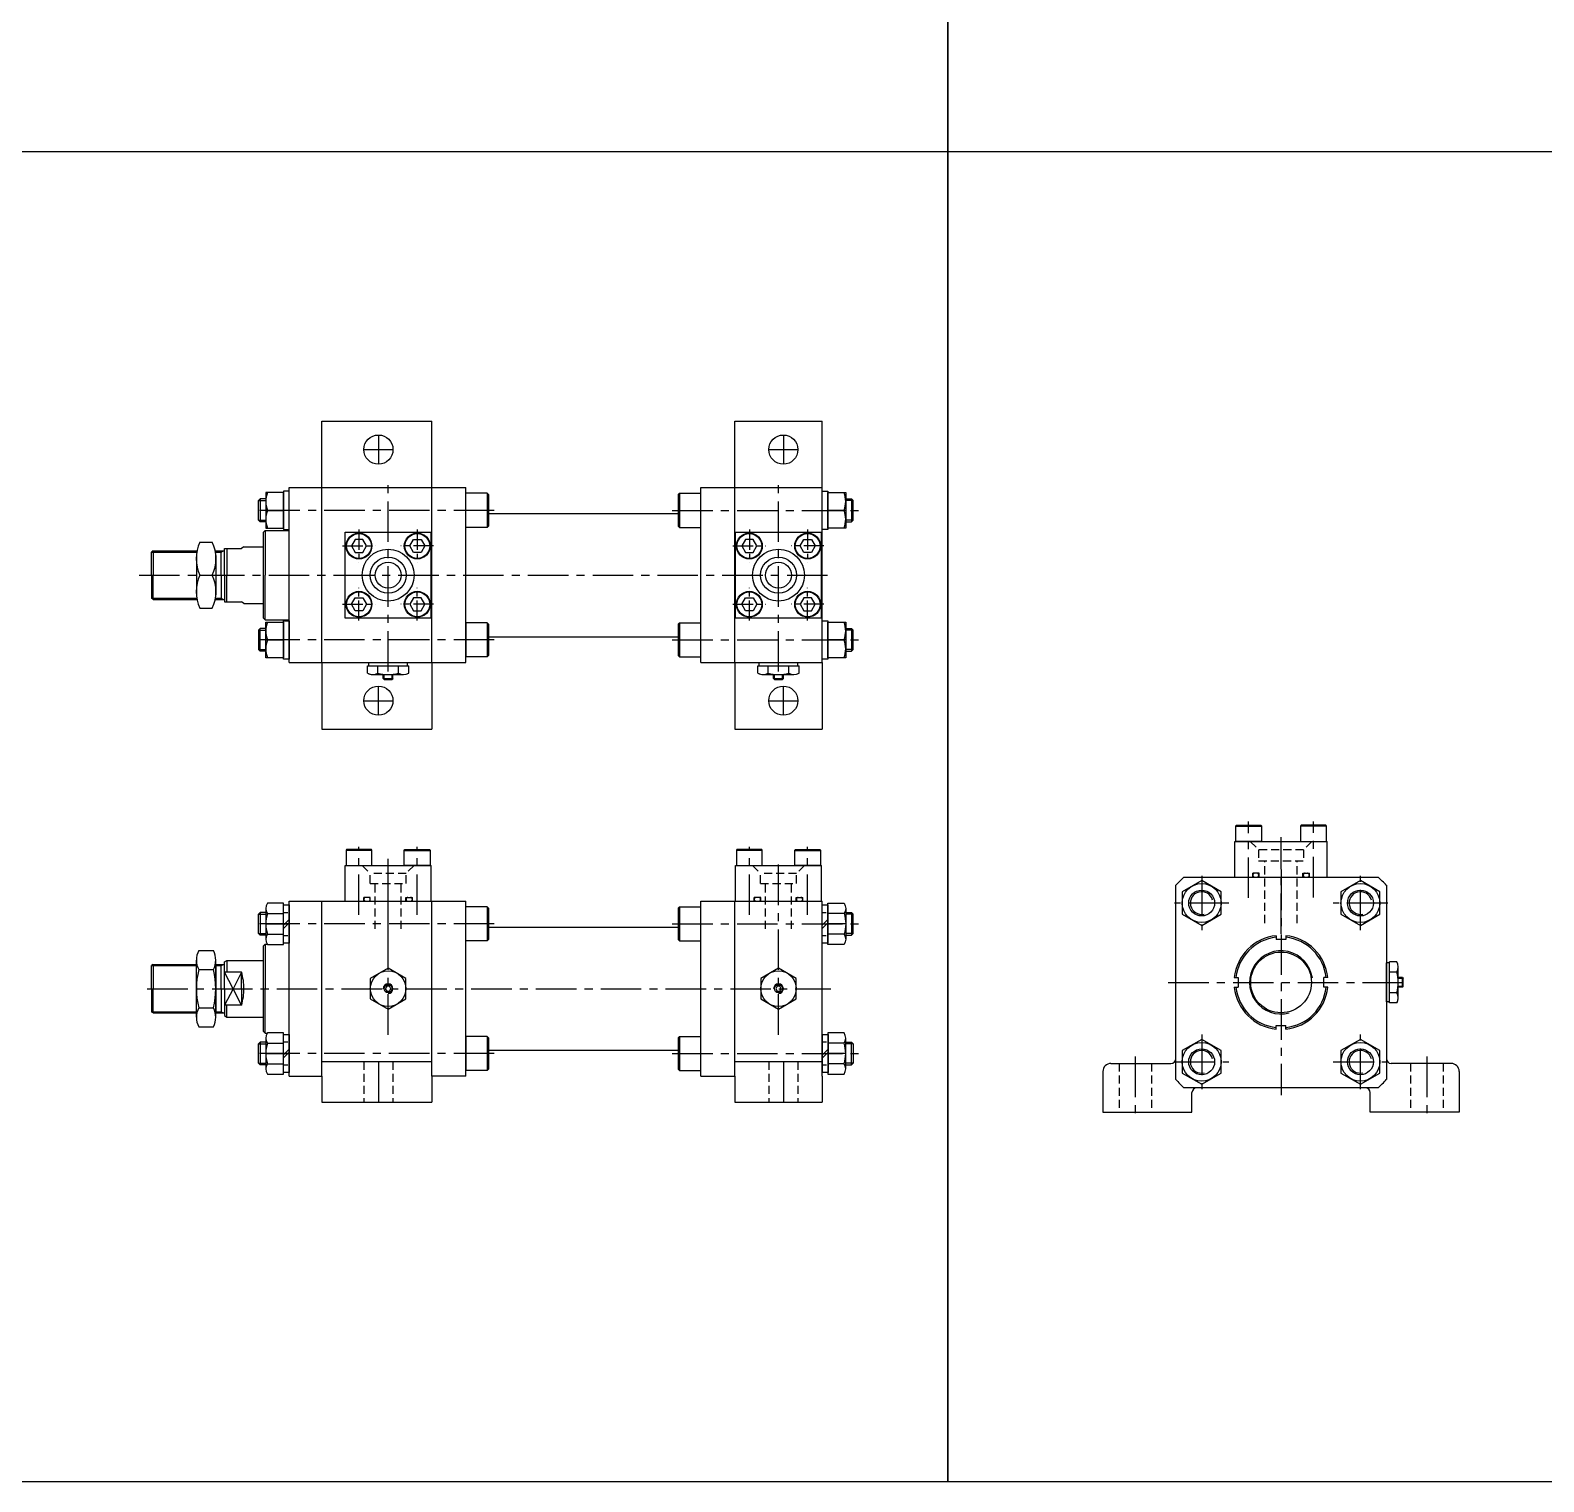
# Model space of a CAD drawing. Extents: x -819 to 10154, y 0 to 4840.
# Drawn here: x 2047 to 2981, y 3048 to 3944 of the extents above; entities that cross this region are included whole.
import ezdxf

# ---------------------------------------------------------------- set-up
doc = ezdxf.new("R2010")
doc.units = 0
doc.header["$LTSCALE"] = 10
doc.header["$MEASUREMENT"] = 0
for name, pattern in [('CENTER', [2, 1.25, -0.25, 0.25, -0.25]), ('CENTERX2', [4, 2.5, -0.5, 0.5, -0.5]), ('HIDDEN', [0.375, 0.25, -0.125]), ('HIDDENX2', [0.75, 0.5, -0.25])]:
    doc.linetypes.add(name, pattern=pattern)
doc.layers.get('0').update_dxf_attribs({"linetype": 'CONTINUOUS'})
doc.layers.get('DEFPOINTS').update_dxf_attribs({"linetype": 'CONTINUOUS'})
for name, color, linetype in [('BOM-UDEF', 3, 'CONTINUOUS'), ('CEN', 1, 'CENTERX2'), ('CENTER', 1, 'CENTER'), ('DIM', 2, 'CONTINUOUS'), ('HID', 2, 'HIDDENX2'), ('HIDDEN', 2, 'HIDDEN'), ('ML', 7, 'CONTINUOUS')]:
    doc.layers.add(name, color=color, linetype=linetype)

msp = doc.modelspace()

# ---------------------------------------------------------------- linework, layer by layer
for p, q in [((2613, 3047.75), (2613, 4839.75)), ((2613, 3047.75), (2613, 4689.75)), ((2613, 4689.75), (2613, 3047.75)), ((6210.31, 3868.75), (0, 3868.75)), ((2264.46, 3543.5), (2264.46, 3546)), ((2264.46, 3543.5), (2264.96, 3543)), ((2264.46, 3543.5), (2270.46, 3543.5)), ((2264.96, 3543), (2269.96, 3543)), ((2270.46, 3543.5), (2269.96, 3543)), ((2270.46, 3543.5), (2270.46, 3546)), ((2505.46, 3543.5), (2505.46, 3546)), ((2505.46, 3543.5), (2505.96, 3543)), ((2505.46, 3543.5), (2511.46, 3543.5)), ((2505.96, 3543), (2510.96, 3543)), ((2511.46, 3543.5), (2510.96, 3543)), ((2511.46, 3543.5), (2511.46, 3546)), ((2893.62, 3358.98), (2891.12, 3358.98)), ((2893.62, 3352.98), (2893.62, 3358.98)), ((2893.62, 3358.98), (2894.12, 3358.48)), ((2894.12, 3353.48), (2894.12, 3358.48)), ((2893.62, 3352.98), (2891.12, 3352.98)), ((2893.62, 3352.98), (2894.12, 3353.48)), ((6210.31, 3047.75), (0, 3047.75))]:
    msp.add_line(p, q)
at = {"color": 7, "linetype": 'Continuous'}
for p, q in [((2254.76, 3546.98), (2254.76, 3551.4)), ((2254.76, 3551.4), (2267.46, 3551.4)), ((2255.46, 3553.4), (2279.46, 3553.4)), ((2255.46, 3551.4), (2255.46, 3553.4)), ((2261.11, 3546.98), (2261.11, 3551.4)), ((2267.46, 3553.4), (2274.96, 3553.4)), ((2267.46, 3551.4), (2280.16, 3551.4)), ((2273.81, 3546.98), (2273.81, 3551.4)), ((2279.46, 3551.4), (2279.46, 3553.4)), ((2280.16, 3546.98), (2280.16, 3551.4)), ((2495.76, 3546.98), (2495.76, 3551.4)), ((2495.76, 3551.4), (2508.46, 3551.4)), ((2496.46, 3553.4), (2520.46, 3553.4)), ((2496.46, 3551.4), (2496.46, 3553.4)), ((2502.11, 3546.98), (2502.11, 3551.4)), ((2508.46, 3553.4), (2515.96, 3553.4)), ((2508.46, 3551.4), (2521.16, 3551.4)), ((2514.81, 3546.98), (2514.81, 3551.4)), ((2520.46, 3551.4), (2520.46, 3553.4)), ((2521.16, 3546.98), (2521.16, 3551.4)), ((2257.93, 3546), (2276.99, 3546)), ((2498.93, 3546), (2517.99, 3546)), ((2883.72, 3343.98), (2883.72, 3367.98)), ((2885.72, 3367.98), (2883.72, 3367.98)), ((2890.13, 3368.68), (2885.72, 3368.68)), ((2885.72, 3355.98), (2885.72, 3368.68)), ((2891.12, 3346.45), (2891.12, 3365.51)), ((2890.13, 3362.33), (2885.72, 3362.33)), ((2885.72, 3343.28), (2885.72, 3355.98)), ((2890.13, 3349.63), (2885.72, 3349.63)), ((2885.72, 3343.98), (2883.72, 3343.98)), ((2890.13, 3343.28), (2885.72, 3343.28))]:
    msp.add_line(p, q, dxfattribs=at)
for points in [[(2256.46, 3345.75), (2267.46, 3339.4), (2278.46, 3345.75), (2278.46, 3358.45), (2267.46, 3364.8), (2256.46, 3358.45)], [(2497.46, 3345.75), (2508.46, 3339.4), (2519.46, 3345.75), (2519.46, 3358.45), (2508.46, 3364.8), (2497.46, 3358.45)], [(2266.59, 3353.6), (2265.73, 3352.1), (2266.59, 3350.6), (2268.33, 3350.6), (2269.19, 3352.1), (2268.33, 3353.6)], [(2507.59, 3353.6), (2506.73, 3352.1), (2507.59, 3350.6), (2509.33, 3350.6), (2510.19, 3352.1), (2509.33, 3353.6)]]:
    msp.add_lwpolyline(points, close=True, dxfattribs=at)
for centre, radius in [((2267.46, 3352.1), 11), ((2267.46, 3352.1), 2.5), ((2508.46, 3352.1), 11), ((2508.46, 3352.1), 2.5)]:
    msp.add_circle(centre, radius, dxfattribs=at)
for centre, radius, start, end in [((2257.93, 3551.62), 5.62, 235.61575, 270), ((2257.93, 3551.62), 5.62, 235.61575, 304.38425), ((2267.46, 3567.02), 21.02, 252.41205, 270), ((2267.46, 3567.02), 21.02, 270, 287.58795), ((2276.99, 3551.62), 5.62, 235.61575, 304.38425), ((2498.93, 3551.62), 5.62, 235.61575, 270), ((2498.93, 3551.62), 5.62, 235.61575, 304.38425), ((2508.46, 3567.02), 21.02, 252.41205, 270), ((2508.46, 3567.02), 21.02, 270, 287.58795), ((2517.99, 3551.62), 5.62, 235.61575, 304.38425), ((2885.49, 3365.51), 5.62, 325.61575, 34.38425), ((2870.1, 3355.98), 21.02, 0, 17.58795), ((2870.1, 3355.98), 21.02, 342.41205, 0), ((2885.49, 3346.45), 5.62, 325.61575, 34.38425), ((2885.49, 3346.45), 5.62, 325.61575, 0)]:
    msp.add_arc(centre, radius, start, end, dxfattribs=at)
at = {"layer": 'BOM-UDEF', "color": 0}
for p, q in [((2226.46, 3661.4), (2226.46, 3702.4)), ((2226.46, 3702.4), (2294.46, 3702.4)), ((2294.46, 3661.4), (2294.46, 3702.4)), ((2481.46, 3661.4), (2481.46, 3702.4)), ((2481.46, 3702.4), (2535.46, 3702.4)), ((2535.46, 3661.4), (2535.46, 3702.4)), ((2226.46, 3553.4), (2226.46, 3512.4)), ((2294.46, 3553.4), (2294.46, 3512.4)), ((2481.46, 3553.4), (2481.46, 3512.4)), ((2535.46, 3553.4), (2535.46, 3512.4)), ((2226.46, 3512.4), (2294.46, 3512.4)), ((2481.46, 3512.4), (2535.46, 3512.4)), ((2226.46, 3307.1), (2294.46, 3307.1)), ((2481.46, 3307.1), (2535.46, 3307.1)), ((2226.46, 3298.1), (2226.46, 3282.1)), ((2294.46, 3298.1), (2294.46, 3282.1)), ((2315.46, 3298.1), (2294.46, 3298.1)), ((2481.46, 3298.1), (2481.46, 3282.1)), ((2535.46, 3298.1), (2535.46, 3282.1)), ((2226.46, 3282.1), (2294.46, 3282.1)), ((2481.46, 3282.1), (2535.46, 3282.1))]:
    msp.add_line(p, q, dxfattribs=at)
for centre in [(2261.46, 3684.9), (2511.46, 3684.9), (2261.46, 3529.9), (2511.46, 3529.9)]:
    msp.add_circle(centre, 9, dxfattribs=at)
at = {"layer": 'CEN'}
for p, q in [((2261.46, 3693.9), (2261.46, 3675.9)), ((2511.46, 3693.9), (2511.46, 3675.9)), ((2252.46, 3684.9), (2270.46, 3684.9)), ((2502.46, 3684.9), (2520.46, 3684.9)), ((2267.46, 3547.9), (2267.46, 3666.9)), ((2508.46, 3547.9), (2508.46, 3666.9)), ((2333.02, 3647.4), (2185.47, 3647.4)), ((2442.9, 3647.4), (2558.31, 3647.4)), ((2113.75, 3607.4), (2541, 3607.4)), ((2332.97, 3567.4), (2185.32, 3567.4)), ((2442.9, 3567.4), (2560.28, 3567.4)), ((2261.46, 3520.9), (2261.46, 3538.9)), ((2511.46, 3520.9), (2511.46, 3538.9)), ((2252.46, 3529.9), (2270.46, 3529.9)), ((2502.46, 3529.9), (2520.46, 3529.9)), ((2798.72, 3408.16), (2798.72, 3455.25)), ((2838.72, 3408.42), (2838.72, 3455.25)), ((2249.46, 3397.66), (2249.46, 3439.66)), ((2285.46, 3397.66), (2285.46, 3439.66)), ((2490.46, 3397.66), (2490.46, 3439.66)), ((2526.46, 3397.66), (2526.46, 3439.66)), ((2818.72, 3385.96), (2818.72, 3445.73)), ((2267.46, 3323.72), (2267.46, 3432.21)), ((2267.46, 3383.47), (2267.46, 3432.2)), ((2508.46, 3323.72), (2508.46, 3430.92)), ((2769.72, 3421.82), (2769.72, 3388.14)), ((2818.72, 3425.62), (2818.72, 3286.34)), ((2867.72, 3388.14), (2867.72, 3421.82)), ((2786.56, 3404.98), (2752.87, 3404.98)), ((2884.56, 3404.98), (2850.87, 3404.98)), ((2333.02, 3392.1), (2184.75, 3392.1)), ((2442.9, 3392.1), (2558.71, 3392.1)), ((2749.08, 3355.98), (2898.01, 3355.98)), ((2118.75, 3352.1), (2540.72, 3352.1)), ((2769.72, 3323.82), (2769.72, 3290.14)), ((2867.72, 3290.14), (2867.72, 3323.82)), ((2332.97, 3312.1), (2184.59, 3312.1)), ((2442.9, 3312.1), (2559.27, 3312.1)), ((2728.72, 3310.17), (2728.72, 3271.75)), ((2908.72, 3310.17), (2908.72, 3271.75)), ((2261.46, 3307.1), (2261.46, 3282.1)), ((2511.46, 3307.1), (2511.46, 3282.1)), ((2752.87, 3306.98), (2786.56, 3306.98)), ((2850.87, 3306.98), (2884.56, 3306.98))]:
    msp.add_line(p, q, dxfattribs=at)
at = {"layer": 'CENTER'}
for p, q in [((2191.87, 3647.4), (2203.05, 3647.4)), ((2550.05, 3647.4), (2538.87, 3647.4)), ((2249.46, 3635.49), (2249.46, 3615.31)), ((2285.46, 3635.49), (2285.46, 3615.31)), ((2490.46, 3635.49), (2490.46, 3615.31)), ((2526.46, 3635.49), (2526.46, 3615.31)), ((2239.37, 3625.4), (2259.55, 3625.4)), ((2295.55, 3625.4), (2275.37, 3625.4)), ((2480.37, 3625.4), (2500.55, 3625.4)), ((2536.55, 3625.4), (2516.37, 3625.4)), ((2249.46, 3579.31), (2249.46, 3599.49)), ((2285.46, 3579.31), (2285.46, 3599.49)), ((2490.46, 3579.31), (2490.46, 3599.49)), ((2526.46, 3579.31), (2526.46, 3599.49)), ((2239.37, 3589.4), (2259.55, 3589.4)), ((2295.55, 3589.4), (2275.37, 3589.4)), ((2480.37, 3589.4), (2500.55, 3589.4)), ((2536.55, 3589.4), (2516.37, 3589.4)), ((2191.87, 3567.4), (2203.05, 3567.4)), ((2550.05, 3567.4), (2538.87, 3567.4)), ((2191.87, 3392.1), (2203.05, 3392.1)), ((2202.87, 3392.1), (2206.55, 3392.1)), ((2535.37, 3392.1), (2539.05, 3392.1)), ((2550.05, 3392.1), (2538.87, 3392.1)), ((2191.87, 3312.1), (2203.05, 3312.1)), ((2202.87, 3312.1), (2206.55, 3312.1)), ((2535.46, 3312.1), (2539.14, 3312.1)), ((2550.05, 3312.1), (2538.87, 3312.1))]:
    msp.add_line(p, q, dxfattribs=at)
at = {"layer": 'DEFPOINTS', "color": 0, "linetype": 'ByBlock'}
for p in [(2196.84, 3379.6), (2166.46, 3335.6), (2191.46, 3324.6)]:
    msp.add_point(p, dxfattribs=at)
at = {"layer": 'DIM'}
for p, q in [((2264.96, 3543), (2264.96, 3546)), ((2269.96, 3543), (2269.96, 3546)), ((2505.96, 3543), (2505.96, 3546)), ((2510.96, 3543), (2510.96, 3546)), ((2894.12, 3358.48), (2891.12, 3358.48)), ((2894.12, 3353.48), (2891.12, 3353.48))]:
    msp.add_line(p, q, dxfattribs=at)
at = {"layer": 'HID'}
for p, q in [((2799.72, 3442.98), (2804.87, 3437.83)), ((2837.72, 3442.98), (2832.57, 3437.83)), ((2832.57, 3437.83), (2804.87, 3437.83)), ((2804.87, 3437.83), (2804.87, 3430.98)), ((2804.87, 3430.98), (2832.57, 3430.98)), ((2808.72, 3392.65), (2808.72, 3430.98)), ((2828.72, 3392.65), (2828.72, 3430.98)), ((2832.57, 3437.83), (2832.57, 3430.98)), ((2251.46, 3428.1), (2256.36, 3423.2)), ((2278.56, 3423.2), (2256.36, 3423.2)), ((2256.36, 3417.1), (2256.36, 3423.2)), ((2256.36, 3417.1), (2256.36, 3423.2)), ((2283.46, 3428.1), (2278.56, 3423.2)), ((2278.56, 3417.1), (2278.56, 3423.2)), ((2492.46, 3428.1), (2497.36, 3423.2)), ((2519.56, 3423.2), (2497.36, 3423.2)), ((2497.36, 3417.1), (2497.36, 3423.2)), ((2497.36, 3417.1), (2497.36, 3423.2)), ((2524.46, 3428.1), (2519.56, 3423.2)), ((2519.56, 3417.1), (2519.56, 3423.2)), ((2805.22, 3423.38), (2801.22, 3423.38)), ((2801.22, 3420.98), (2801.22, 3423.38)), ((2805.22, 3420.98), (2805.22, 3423.38)), ((2832.22, 3423.38), (2836.22, 3423.38)), ((2832.22, 3420.98), (2832.22, 3423.38)), ((2836.22, 3420.98), (2836.22, 3423.38)), ((2256.36, 3417.1), (2278.56, 3417.1)), ((2259.46, 3389.08), (2259.46, 3417.1)), ((2275.46, 3389.08), (2275.46, 3417.1)), ((2497.36, 3417.1), (2519.56, 3417.1)), ((2500.46, 3389.08), (2500.46, 3417.1)), ((2516.46, 3389.08), (2516.46, 3417.1)), ((2256.46, 3408.5), (2252.46, 3408.5)), ((2252.46, 3406.1), (2252.46, 3408.5)), ((2256.46, 3406.1), (2256.46, 3408.5)), ((2278.46, 3406.1), (2278.46, 3408.5)), ((2278.46, 3408.5), (2282.46, 3408.5)), ((2282.46, 3406.1), (2282.46, 3408.5)), ((2497.46, 3408.5), (2493.46, 3408.5)), ((2493.46, 3406.1), (2493.46, 3408.5)), ((2497.46, 3406.1), (2497.46, 3408.5)), ((2519.46, 3406.1), (2519.46, 3408.5)), ((2519.46, 3408.5), (2523.46, 3408.5)), ((2523.46, 3406.1), (2523.46, 3408.5)), ((2252.46, 3307.1), (2252.46, 3282.1)), ((2270.46, 3307.1), (2270.46, 3282.1)), ((2502.46, 3307.1), (2502.46, 3282.1)), ((2520.46, 3307.1), (2520.46, 3282.1)), ((2718.72, 3305.98), (2718.72, 3275.98)), ((2738.72, 3305.98), (2738.72, 3275.98)), ((2898.72, 3305.98), (2898.72, 3275.98)), ((2918.72, 3305.98), (2918.72, 3275.98))]:
    msp.add_line(p, q, dxfattribs=at)
for centre, start, end in [((2802.45, 3422.18), 90, 270), ((2803.79, 3422.18), 270, 90), ((2833.65, 3422.18), 90, 270), ((2834.99, 3422.18), 270, 90), ((2253.69, 3407.3), 90, 270), ((2255.22, 3407.3), 270, 90), ((2279.7, 3407.3), 90, 270), ((2281.23, 3407.3), 270, 90), ((2494.69, 3407.3), 90, 270), ((2496.22, 3407.3), 270, 90), ((2520.7, 3407.3), 90, 270), ((2522.23, 3407.3), 270, 90)]:
    msp.add_arc(centre, 1.2, start, end, dxfattribs=at)
at = {"layer": 'HIDDEN'}
for p, q in [((2202.96, 3399.2), (2206.46, 3399.2)), ((2535.46, 3399.2), (2538.96, 3399.2)), ((2202.96, 3385), (2206.46, 3385)), ((2535.46, 3385), (2538.96, 3385)), ((2202.96, 3319.2), (2206.46, 3319.2)), ((2535.55, 3319.2), (2539.05, 3319.2)), ((2202.96, 3305), (2206.46, 3305)), ((2535.55, 3305), (2539.05, 3305))]:
    msp.add_line(p, q, dxfattribs=at)
at = {"layer": 'ML'}
for p, q in [((2188.46, 3654.4), (2187.46, 3653.4)), ((2187.46, 3641.4), (2187.46, 3653.4)), ((2188.46, 3654.4), (2188.46, 3640.4)), ((2191.96, 3654.4), (2188.46, 3654.4)), ((2191.96, 3658.4), (2191.96, 3636.4)), ((2202.96, 3658.4), (2191.96, 3658.4)), ((2202.96, 3659.2), (2202.96, 3635.6)), ((2206.46, 3659.2), (2202.96, 3659.2)), ((2202.96, 3636.4), (2202.96, 3658.4)), ((2206.46, 3661.4), (2315.46, 3661.4)), ((2206.46, 3553.4), (2206.46, 3661.4)), ((2206.46, 3553.4), (2206.46, 3661.4)), ((2206.46, 3635.6), (2206.46, 3659.2)), ((2226.46, 3553.4), (2226.46, 3661.4)), ((2294.46, 3553.4), (2294.46, 3661.4)), ((2315.46, 3553.4), (2315.46, 3661.4)), ((2328.66, 3657.9), (2315.46, 3657.9)), ((2328.66, 3657.9), (2328.66, 3636.9)), ((2329.46, 3657.1), (2328.66, 3657.9)), ((2329.46, 3657.1), (2329.46, 3637.7)), ((2446.46, 3657.1), (2447.26, 3657.9)), ((2446.46, 3657.1), (2446.46, 3637.7)), ((2447.26, 3657.9), (2460.46, 3657.9)), ((2447.26, 3657.9), (2447.26, 3636.9)), ((2460.46, 3661.4), (2535.46, 3661.4)), ((2460.46, 3553.4), (2460.46, 3661.4)), ((2481.46, 3553.4), (2481.46, 3661.4)), ((2535.46, 3553.4), (2535.46, 3661.4)), ((2535.46, 3659.2), (2538.96, 3659.2)), ((2535.46, 3635.6), (2535.46, 3659.2)), ((2538.96, 3659.2), (2538.96, 3635.6)), ((2538.96, 3658.4), (2549.96, 3658.4)), ((2538.96, 3636.4), (2538.96, 3658.4)), ((2549.96, 3658.4), (2549.96, 3636.4)), ((2549.96, 3654.4), (2553.46, 3654.4)), ((2553.46, 3654.4), (2553.46, 3640.4)), ((2553.46, 3654.4), (2554.46, 3653.4)), ((2554.46, 3641.4), (2554.46, 3653.4)), ((2202.96, 3647.4), (2192.94, 3647.4)), ((2329.46, 3645.4), (2446.46, 3645.4)), ((2538.96, 3647.4), (2548.98, 3647.4)), ((2188.46, 3640.4), (2187.46, 3641.4)), ((2191.96, 3640.4), (2188.46, 3640.4)), ((2191.46, 3634.9), (2190.46, 3633.9)), ((2191.46, 3634.9), (2191.46, 3607.4)), ((2191.46, 3634.9), (2206.46, 3634.9)), ((2191.96, 3636.4), (2202.96, 3636.4)), ((2202.96, 3635.6), (2206.46, 3635.6)), ((2328.66, 3636.9), (2315.46, 3636.9)), ((2328.66, 3636.9), (2329.46, 3637.7)), ((2447.26, 3636.9), (2446.46, 3637.7)), ((2447.26, 3636.9), (2460.46, 3636.9)), ((2538.96, 3635.6), (2535.46, 3635.6)), ((2549.96, 3636.4), (2538.96, 3636.4)), ((2549.96, 3640.4), (2553.46, 3640.4)), ((2553.46, 3640.4), (2554.46, 3641.4)), ((2151.21, 3627.75), (2158.91, 3627.75)), ((2190.46, 3580.9), (2190.46, 3633.9)), ((2240.96, 3580.9), (2240.96, 3633.9)), ((2240.96, 3633.9), (2293.96, 3633.9)), ((2293.96, 3633.9), (2293.96, 3580.9)), ((2293.96, 3580.9), (2293.96, 3633.9)), ((2481.96, 3580.9), (2481.96, 3633.9)), ((2481.96, 3633.9), (2534.96, 3633.9)), ((2534.96, 3633.9), (2534.96, 3580.9)), ((2534.96, 3580.9), (2534.96, 3633.9)), ((2122.44, 3622.4), (2121.46, 3621.65)), ((2121.46, 3607.4), (2121.46, 3621.65)), ((2122.44, 3622.4), (2149.06, 3622.4)), ((2122.44, 3622.4), (2122.44, 3607.4)), ((2149.06, 3619.52), (2149.06, 3595.28)), ((2149.06, 3619.52), (2149.06, 3595.28)), ((2161.06, 3622.4), (2166.46, 3622.4)), ((2161.06, 3619.52), (2161.06, 3595.28)), ((2161.06, 3619.52), (2161.06, 3595.28)), ((2164.46, 3607.4), (2164.46, 3622.4)), ((2166.46, 3607.4), (2166.46, 3623.9)), ((2166.46, 3623.9), (2176.93, 3623.9)), ((2167.96, 3623.9), (2167.96, 3607.4)), ((2178.46, 3624.9), (2176.93, 3623.9)), ((2178.46, 3624.9), (2190.46, 3624.9)), ((2121.46, 3607.4), (2121.46, 3593.15)), ((2122.44, 3592.4), (2122.44, 3607.4)), ((2151.21, 3607.4), (2158.91, 3607.4)), ((2164.46, 3607.4), (2164.46, 3592.4)), ((2166.46, 3607.4), (2166.46, 3590.9)), ((2167.96, 3590.9), (2167.96, 3607.4)), ((2191.46, 3579.9), (2191.46, 3607.4)), ((2122.44, 3592.4), (2121.46, 3593.15)), ((2122.44, 3592.4), (2149.06, 3592.4)), ((2161.06, 3592.4), (2166.46, 3592.4)), ((2166.46, 3590.9), (2176.93, 3590.9)), ((2178.46, 3589.9), (2176.93, 3590.9)), ((2178.46, 3589.9), (2190.46, 3589.9)), ((2151.21, 3587.05), (2158.91, 3587.05)), ((2191.46, 3579.9), (2190.46, 3580.9)), ((2191.46, 3579.9), (2206.46, 3579.9)), ((2202.96, 3555.6), (2202.96, 3579.2)), ((2202.96, 3579.2), (2206.46, 3579.2)), ((2206.46, 3579.2), (2206.46, 3555.6)), ((2293.96, 3580.9), (2240.96, 3580.9)), ((2534.96, 3580.9), (2481.96, 3580.9)), ((2535.46, 3555.6), (2535.46, 3579.2)), ((2535.46, 3579.2), (2538.96, 3579.2)), ((2538.96, 3579.2), (2538.96, 3555.6)), ((2188.46, 3574.4), (2187.46, 3573.4)), ((2187.46, 3573.4), (2187.46, 3561.4)), ((2188.46, 3560.4), (2188.46, 3574.4)), ((2191.96, 3574.4), (2188.46, 3574.4)), ((2191.96, 3578.4), (2202.96, 3578.4)), ((2191.96, 3556.4), (2191.96, 3578.4)), ((2202.96, 3578.4), (2202.96, 3556.4)), ((2315.46, 3577.9), (2315.46, 3556.9)), ((2328.66, 3577.9), (2315.46, 3577.9)), ((2328.66, 3577.9), (2328.66, 3556.9)), ((2329.46, 3577.1), (2328.66, 3577.9)), ((2329.46, 3577.1), (2329.46, 3557.7)), ((2329.46, 3569.4), (2446.46, 3569.4)), ((2446.46, 3577.1), (2447.26, 3577.9)), ((2446.46, 3577.1), (2446.46, 3557.7)), ((2447.26, 3577.9), (2460.46, 3577.9)), ((2447.26, 3577.9), (2447.26, 3556.9)), ((2538.96, 3556.4), (2538.96, 3578.4)), ((2538.96, 3578.4), (2549.96, 3578.4)), ((2549.96, 3578.4), (2549.96, 3556.4)), ((2549.96, 3574.4), (2553.46, 3574.4)), ((2553.46, 3574.4), (2553.46, 3560.4)), ((2553.46, 3574.4), (2554.46, 3573.4)), ((2554.46, 3561.4), (2554.46, 3573.4)), ((2188.46, 3560.4), (2187.46, 3561.4)), ((2191.96, 3560.4), (2188.46, 3560.4)), ((2202.96, 3567.4), (2192.94, 3567.4)), ((2538.96, 3567.4), (2548.98, 3567.4)), ((2549.96, 3560.4), (2553.46, 3560.4)), ((2553.46, 3560.4), (2554.46, 3561.4)), ((2202.96, 3556.4), (2191.96, 3556.4)), ((2206.46, 3555.6), (2202.96, 3555.6)), ((2206.46, 3553.4), (2315.46, 3553.4)), ((2328.66, 3556.9), (2315.46, 3556.9)), ((2328.66, 3556.9), (2329.46, 3557.7)), ((2447.26, 3556.9), (2446.46, 3557.7)), ((2447.26, 3556.9), (2460.46, 3556.9)), ((2460.46, 3553.4), (2535.46, 3553.4)), ((2538.96, 3555.6), (2535.46, 3555.6)), ((2549.96, 3556.4), (2538.96, 3556.4)), ((2790.72, 3452.38), (2791.06, 3452.98)), ((2790.72, 3452.38), (2806.72, 3452.38)), ((2790.72, 3442.98), (2790.72, 3452.38)), ((2791.06, 3452.98), (2806.37, 3452.98)), ((2806.37, 3452.98), (2806.72, 3452.38)), ((2806.72, 3452.38), (2806.72, 3442.98)), ((2831.06, 3452.98), (2830.72, 3452.38)), ((2846.72, 3452.38), (2830.72, 3452.38)), ((2830.72, 3452.38), (2830.72, 3442.98)), ((2846.37, 3452.98), (2831.06, 3452.98)), ((2846.72, 3452.38), (2846.37, 3452.98)), ((2846.72, 3442.98), (2846.72, 3452.38)), ((2790.22, 3442.98), (2847.22, 3442.98)), ((2790.22, 3420.98), (2790.22, 3442.98)), ((2806.72, 3442.98), (2790.72, 3442.98)), ((2847.22, 3420.98), (2847.22, 3442.98)), ((2241.81, 3438.1), (2241.46, 3437.5)), ((2257.46, 3437.5), (2241.46, 3437.5)), ((2241.46, 3437.5), (2241.46, 3428.1)), ((2257.11, 3438.1), (2241.81, 3438.1)), ((2257.46, 3437.5), (2257.11, 3438.1)), ((2257.46, 3428.1), (2257.46, 3437.5)), ((2277.46, 3437.5), (2277.81, 3438.1)), ((2277.46, 3437.5), (2293.46, 3437.5)), ((2277.46, 3428.1), (2277.46, 3437.5)), ((2277.81, 3438.1), (2293.11, 3438.1)), ((2293.11, 3438.1), (2293.46, 3437.5)), ((2293.46, 3437.5), (2293.46, 3428.1)), ((2482.81, 3438.1), (2482.46, 3437.5)), ((2498.46, 3437.5), (2482.46, 3437.5)), ((2482.46, 3437.5), (2482.46, 3428.1)), ((2498.11, 3438.1), (2482.81, 3438.1)), ((2498.46, 3437.5), (2498.11, 3438.1)), ((2498.46, 3428.1), (2498.46, 3437.5)), ((2518.46, 3437.5), (2518.81, 3438.1)), ((2518.46, 3437.5), (2534.46, 3437.5)), ((2518.46, 3428.1), (2518.46, 3437.5)), ((2518.81, 3438.1), (2534.11, 3438.1)), ((2534.11, 3438.1), (2534.46, 3437.5)), ((2534.46, 3437.5), (2534.46, 3428.1)), ((2240.96, 3428.1), (2293.96, 3428.1)), ((2240.96, 3406.1), (2240.96, 3428.1)), ((2293.46, 3428.1), (2277.46, 3428.1)), ((2293.96, 3406.1), (2293.96, 3428.1)), ((2481.96, 3428.1), (2534.96, 3428.1)), ((2481.96, 3406.1), (2481.96, 3428.1)), ((2534.46, 3428.1), (2518.46, 3428.1)), ((2534.96, 3406.1), (2534.96, 3428.1)), ((2758.77, 3420.98), (2878.66, 3420.98)), ((2753.72, 3296.03), (2753.72, 3415.93)), ((2883.72, 3415.93), (2883.72, 3296.03)), ((2191.96, 3401.63), (2191.96, 3382.58)), ((2206.46, 3298.1), (2206.46, 3406.1)), ((2206.46, 3406.1), (2315.46, 3406.1)), ((2206.46, 3298.1), (2206.46, 3406.1)), ((2226.46, 3298.1), (2226.46, 3406.1)), ((2294.46, 3298.1), (2294.46, 3406.1)), ((2315.46, 3298.1), (2315.46, 3406.1)), ((2328.66, 3402.6), (2315.46, 3402.6)), ((2328.66, 3402.6), (2328.66, 3381.6)), ((2329.46, 3401.8), (2328.66, 3402.6)), ((2329.46, 3401.8), (2329.46, 3382.4)), ((2446.46, 3401.8), (2447.26, 3402.6)), ((2446.46, 3401.8), (2446.46, 3382.4)), ((2447.26, 3402.6), (2460.46, 3402.6)), ((2447.26, 3402.6), (2447.26, 3381.6)), ((2460.46, 3406.1), (2535.46, 3406.1)), ((2460.46, 3298.1), (2460.46, 3406.1)), ((2481.46, 3298.1), (2481.46, 3406.1)), ((2535.46, 3298.1), (2535.46, 3406.1)), ((2549.96, 3401.63), (2549.96, 3382.58)), ((2188.46, 3399.1), (2187.46, 3398.1)), ((2187.46, 3386.1), (2187.46, 3398.1)), ((2188.46, 3399.1), (2188.46, 3385.1)), ((2191.96, 3399.1), (2188.46, 3399.1)), ((2192.94, 3398.45), (2202.96, 3398.45)), ((2202.96, 3391.34), (2206.46, 3394.84)), ((2202.96, 3389.36), (2206.46, 3392.86)), ((2535.46, 3391.34), (2538.96, 3394.84)), ((2535.46, 3389.36), (2538.96, 3392.86)), ((2548.98, 3398.45), (2538.96, 3398.45)), ((2549.96, 3399.1), (2553.46, 3399.1)), ((2553.46, 3399.1), (2554.46, 3398.1)), ((2553.46, 3399.1), (2553.46, 3385.1)), ((2554.46, 3386.1), (2554.46, 3398.1)), ((2188.46, 3385.1), (2187.46, 3386.1)), ((2191.96, 3385.1), (2188.46, 3385.1)), ((2192.94, 3385.75), (2202.96, 3385.75)), ((2328.66, 3381.6), (2329.46, 3382.4)), ((2329.46, 3390.1), (2446.46, 3390.1)), ((2447.26, 3381.6), (2446.46, 3382.4)), ((2548.98, 3385.75), (2538.96, 3385.75)), ((2549.96, 3385.1), (2553.46, 3385.1)), ((2553.46, 3385.1), (2554.46, 3386.1)), ((2815.72, 3384.82), (2815.72, 3382.48)), ((2821.72, 3382.48), (2815.72, 3382.48)), ((2821.72, 3384.82), (2821.72, 3382.48)), ((2150.56, 3375.6), (2159.56, 3375.6)), ((2191.46, 3379.6), (2190.46, 3378.6)), ((2190.46, 3325.6), (2190.46, 3378.6)), ((2191.46, 3379.6), (2192.81, 3379.6)), ((2191.46, 3379.6), (2191.46, 3352.1)), ((2328.66, 3381.6), (2315.46, 3381.6)), ((2447.26, 3381.6), (2460.46, 3381.6)), ((2122.44, 3367.1), (2121.46, 3366.35)), ((2121.46, 3352.1), (2121.46, 3366.35)), ((2122.44, 3367.1), (2149.06, 3367.1)), ((2122.44, 3367.1), (2122.44, 3352.1)), ((2149.06, 3334.48), (2149.06, 3369.73)), ((2150.56, 3363.85), (2159.56, 3363.85)), ((2161.06, 3334.48), (2161.06, 3369.73)), ((2161.06, 3334.48), (2161.06, 3369.73)), ((2161.06, 3367.1), (2166.46, 3367.1)), ((2161.06, 3367.1), (2161.06, 3337.1)), ((2164.46, 3352.1), (2164.46, 3367.1)), ((2166.46, 3368.6), (2167.96, 3369.6)), ((2166.46, 3352.1), (2166.46, 3368.6)), ((2167.96, 3369.6), (2190.46, 3369.6)), ((2167.96, 3369.6), (2167.96, 3362.22)), ((2176.93, 3362.22), (2166.46, 3362.22)), ((2176.93, 3352.1), (2176.93, 3362.22)), ((2789.87, 3358.98), (2792.22, 3358.98)), ((2792.22, 3358.98), (2792.22, 3352.98)), ((2847.56, 3358.98), (2845.22, 3358.98)), ((2845.22, 3352.98), (2845.22, 3358.98)), ((2121.46, 3352.1), (2121.46, 3337.85)), ((2122.44, 3337.1), (2122.44, 3352.1)), ((2164.46, 3352.1), (2164.46, 3337.1)), ((2166.46, 3352.1), (2166.46, 3335.6)), ((2176.93, 3352.1), (2176.93, 3341.99)), ((2191.46, 3324.6), (2191.46, 3352.1)), ((2789.87, 3352.98), (2792.22, 3352.98)), ((2847.56, 3352.98), (2845.22, 3352.98)), ((2122.44, 3337.1), (2121.46, 3337.85)), ((2122.44, 3337.1), (2149.06, 3337.1)), ((2150.56, 3340.35), (2159.56, 3340.35)), ((2161.06, 3337.1), (2166.46, 3337.1)), ((2176.93, 3341.99), (2166.46, 3341.99)), ((2167.96, 3334.6), (2167.96, 3341.99)), ((2150.56, 3328.6), (2159.56, 3328.6)), ((2166.46, 3335.6), (2167.96, 3334.6)), ((2167.96, 3334.6), (2190.46, 3334.6)), ((2815.72, 3327.14), (2815.72, 3329.48)), ((2815.72, 3329.48), (2821.72, 3329.48)), ((2821.72, 3327.14), (2821.72, 3329.48)), ((2821.72, 3328.14), (2821.72, 3327.14)), ((2188.46, 3319.1), (2187.46, 3318.1)), ((2187.46, 3306.1), (2187.46, 3318.1)), ((2188.46, 3319.1), (2188.46, 3305.1)), ((2191.96, 3319.1), (2188.46, 3319.1)), ((2191.46, 3324.6), (2190.46, 3325.6)), ((2191.46, 3324.6), (2192.81, 3324.6)), ((2191.96, 3321.63), (2191.96, 3302.58)), ((2192.94, 3318.45), (2202.96, 3318.45)), ((2328.66, 3322.6), (2315.46, 3322.6)), ((2315.46, 3322.6), (2315.46, 3301.6)), ((2328.66, 3322.6), (2328.66, 3301.6)), ((2329.46, 3321.8), (2328.66, 3322.6)), ((2329.46, 3321.8), (2329.46, 3302.4)), ((2446.46, 3321.8), (2447.26, 3322.6)), ((2446.46, 3321.8), (2446.46, 3302.4)), ((2447.26, 3322.6), (2460.46, 3322.6)), ((2447.26, 3322.6), (2447.26, 3301.6)), ((2548.98, 3318.45), (2538.96, 3318.45)), ((2549.96, 3302.58), (2549.96, 3321.63)), ((2549.96, 3319.1), (2553.46, 3319.1)), ((2553.46, 3305.1), (2553.46, 3319.1)), ((2553.46, 3319.1), (2554.46, 3318.1)), ((2554.46, 3318.1), (2554.46, 3306.1)), ((2202.96, 3311.34), (2206.46, 3314.84)), ((2202.96, 3309.36), (2206.46, 3312.86)), ((2329.46, 3314.1), (2446.46, 3314.1)), ((2535.55, 3311.34), (2539.05, 3314.84)), ((2535.55, 3309.36), (2539.05, 3312.86)), ((2188.46, 3305.1), (2187.46, 3306.1)), ((2191.96, 3305.1), (2188.46, 3305.1)), ((2192.94, 3305.75), (2202.96, 3305.75)), ((2328.66, 3301.6), (2315.46, 3301.6)), ((2328.66, 3301.6), (2329.46, 3302.4)), ((2447.26, 3301.6), (2446.46, 3302.4)), ((2447.26, 3301.6), (2460.46, 3301.6)), ((2548.98, 3305.75), (2538.96, 3305.75)), ((2549.96, 3305.1), (2553.46, 3305.1)), ((2553.46, 3305.1), (2554.46, 3306.1)), ((2708.72, 3300.98), (2708.72, 3275.98)), ((2713.72, 3305.98), (2750.72, 3305.98)), ((2923.72, 3305.98), (2886.72, 3305.98)), ((2928.72, 3300.98), (2928.72, 3275.98)), ((2206.46, 3298.1), (2226.46, 3298.1)), ((2460.46, 3298.1), (2481.46, 3298.1)), ((2878.66, 3290.98), (2758.77, 3290.98)), ((2763.72, 3275.98), (2763.72, 3287.98)), ((2873.72, 3275.98), (2873.72, 3287.98)), ((2708.72, 3275.98), (2763.72, 3275.98)), ((2928.72, 3275.98), (2873.72, 3275.98))]:
    msp.add_line(p, q, dxfattribs=at)
at = {"layer": 'ML', "color": 2}
for p, q in [((2187.46, 3653.4), (2191.96, 3653.4)), ((2554.46, 3653.4), (2549.96, 3653.4)), ((2187.46, 3641.4), (2191.96, 3641.4)), ((2554.46, 3641.4), (2549.96, 3641.4)), ((2121.46, 3621.65), (2149.06, 3621.65)), ((2161.06, 3621.65), (2164.46, 3621.65)), ((2164.46, 3621.65), (2165.74, 3622.4)), ((2121.46, 3593.15), (2149.06, 3593.15)), ((2161.06, 3593.15), (2164.46, 3593.15)), ((2164.46, 3593.15), (2165.74, 3592.4)), ((2187.46, 3573.4), (2191.96, 3573.4)), ((2554.46, 3573.4), (2549.96, 3573.4)), ((2187.46, 3561.4), (2191.96, 3561.4)), ((2554.46, 3561.4), (2549.96, 3561.4)), ((2187.46, 3398.1), (2191.96, 3398.1)), ((2554.46, 3398.1), (2549.96, 3398.1)), ((2187.46, 3386.1), (2191.96, 3386.1)), ((2554.46, 3386.1), (2549.96, 3386.1)), ((2121.46, 3366.35), (2149.06, 3366.35)), ((2161.06, 3366.35), (2164.46, 3366.35)), ((2164.46, 3366.35), (2165.74, 3367.1)), ((2171.7, 3352.1), (2166.46, 3362.22)), ((2176.93, 3362.22), (2171.7, 3352.1)), ((2171.7, 3352.1), (2166.46, 3341.99)), ((2176.93, 3341.99), (2171.7, 3352.1)), ((2121.46, 3337.85), (2149.06, 3337.85)), ((2161.06, 3337.85), (2164.46, 3337.85)), ((2164.46, 3337.85), (2165.74, 3337.1)), ((2187.46, 3318.1), (2191.96, 3318.1)), ((2554.46, 3318.1), (2549.96, 3318.1)), ((2187.46, 3306.1), (2191.96, 3306.1)), ((2554.46, 3306.1), (2549.96, 3306.1))]:
    msp.add_line(p, q, dxfattribs=at)
at = {"layer": 'ML'}
for points in [[(2247.15, 3621.4), (2251.77, 3621.4), (2254.08, 3625.4), (2251.77, 3629.4), (2247.15, 3629.4), (2244.84, 3625.4), (2247.15, 3621.4)], [(2287.77, 3621.4), (2283.15, 3621.4), (2280.84, 3625.4), (2283.15, 3629.4), (2287.77, 3629.4), (2290.08, 3625.4), (2287.77, 3621.4)], [(2488.15, 3621.4), (2492.77, 3621.4), (2495.08, 3625.4), (2492.77, 3629.4), (2488.15, 3629.4), (2485.84, 3625.4), (2488.15, 3621.4)], [(2528.77, 3621.4), (2524.15, 3621.4), (2521.84, 3625.4), (2524.15, 3629.4), (2528.77, 3629.4), (2531.08, 3625.4), (2528.77, 3621.4)], [(2247.15, 3593.4), (2251.77, 3593.4), (2254.08, 3589.4), (2251.77, 3585.4), (2247.15, 3585.4), (2244.84, 3589.4), (2247.15, 3593.4)], [(2287.77, 3593.4), (2283.15, 3593.4), (2280.84, 3589.4), (2283.15, 3585.4), (2287.77, 3585.4), (2290.08, 3589.4), (2287.77, 3593.4)], [(2488.15, 3593.4), (2492.77, 3593.4), (2495.08, 3589.4), (2492.77, 3585.4), (2488.15, 3585.4), (2485.84, 3589.4), (2488.15, 3593.4)], [(2528.77, 3593.4), (2524.15, 3593.4), (2521.84, 3589.4), (2524.15, 3585.4), (2528.77, 3585.4), (2531.08, 3589.4), (2528.77, 3593.4)], [(2202.96, 3403.9), (2206.46, 3403.9), (2206.46, 3380.3), (2202.96, 3380.3), (2202.96, 3403.9)], [(2535.46, 3403.9), (2538.96, 3403.9), (2538.96, 3380.3), (2535.46, 3380.3), (2535.46, 3403.9)], [(2202.96, 3323.9), (2206.46, 3323.9), (2206.46, 3300.3), (2202.96, 3300.3), (2202.96, 3323.9)], [(2535.55, 3323.9), (2539.05, 3323.9), (2539.05, 3300.3), (2535.55, 3300.3), (2535.55, 3323.9)]]:
    msp.add_lwpolyline(points, dxfattribs=at)
for points in [[(2769.72, 3418.84), (2757.72, 3411.91), (2757.72, 3398.05), (2769.72, 3391.12), (2781.72, 3398.05), (2781.72, 3411.91)], [(2867.72, 3418.84), (2855.72, 3411.91), (2855.72, 3398.05), (2867.72, 3391.12), (2879.72, 3398.05), (2879.72, 3411.91)], [(2769.72, 3320.84), (2757.72, 3313.91), (2757.72, 3300.05), (2769.72, 3293.12), (2781.72, 3300.05), (2781.72, 3313.91)], [(2867.72, 3320.84), (2855.72, 3313.91), (2855.72, 3300.05), (2867.72, 3293.12), (2879.72, 3300.05), (2879.72, 3313.91)]]:
    msp.add_lwpolyline(points, close=True, dxfattribs=at)
for points in [[(2202.96, 3404.8), (2192.94, 3404.8, 0.309401), (2192.94, 3398.45, 0.154701), (2192.94, 3385.75, 0.309401), (2192.94, 3379.4), (2202.96, 3379.4), (2202.96, 3404.8)], [(2538.96, 3404.8), (2548.98, 3404.8, -0.309401), (2548.98, 3398.45, -0.154701), (2548.98, 3385.75, -0.309401), (2548.98, 3379.4), (2538.96, 3379.4), (2538.96, 3404.8)], [(2202.96, 3324.8), (2192.94, 3324.8, 0.309401), (2192.94, 3318.45, 0.154701), (2192.94, 3305.75, 0.309401), (2192.94, 3299.4), (2202.96, 3299.4), (2202.96, 3324.8)], [(2538.96, 3299.4), (2548.98, 3299.4, 0.309401), (2548.98, 3305.75, 0.154701), (2548.98, 3318.45, 0.309401), (2548.98, 3324.8), (2538.96, 3324.8), (2538.96, 3299.4)]]:
    msp.add_lwpolyline(points, format="xyb", dxfattribs=at)
for centre, radius in [((2249.46, 3625.4), 8), ((2249.46, 3625.4), 7.65), ((2285.46, 3625.4), 8), ((2285.46, 3625.4), 7.65), ((2490.46, 3625.4), 8), ((2490.46, 3625.4), 7.65), ((2526.46, 3625.4), 8), ((2526.46, 3625.4), 7.65), ((2267.46, 3607.4), 16), ((2267.46, 3607.4), 11.1), ((2508.46, 3607.4), 16), ((2508.46, 3607.4), 11.1), ((2267.46, 3607.4), 8), ((2508.46, 3607.4), 8), ((2249.46, 3589.4), 8), ((2285.46, 3589.4), 8), ((2490.46, 3589.4), 8), ((2526.46, 3589.4), 8), ((2249.46, 3589.4), 7.65), ((2285.46, 3589.4), 7.65), ((2490.46, 3589.4), 7.65), ((2526.46, 3589.4), 7.65), ((2769.72, 3404.98), 12), ((2769.72, 3404.98), 8), ((2867.72, 3404.98), 12), ((2867.72, 3404.98), 8), ((2818.72, 3355.98), 18.75), ((2769.72, 3306.98), 12), ((2867.72, 3306.98), 12), ((2769.72, 3306.98), 8), ((2867.72, 3306.98), 8)]:
    msp.add_circle(centre, radius, dxfattribs=at)
for centre, radius, start, end in [((2207.85, 3652.9), 15.89, 159.74384, 200.25616), ((2534.07, 3652.9), 15.89, 339.74384, 20.25616), ((2207.85, 3641.9), 15.89, 159.74384, 200.25616), ((2534.07, 3641.9), 15.89, 339.74384, 20.25616), ((2173.32, 3617.57), 24.33, 155.28034, 204.71966), ((2136.81, 3617.57), 24.33, 335.28034, 24.71966), ((2173.32, 3597.22), 24.33, 155.28034, 204.71966), ((2136.81, 3597.22), 24.33, 335.28034, 24.71966), ((2207.85, 3572.9), 15.89, 159.74384, 200.25616), ((2534.07, 3572.9), 15.89, 339.74384, 20.25616), ((2207.85, 3561.9), 15.89, 159.74384, 200.25616), ((2534.07, 3561.9), 15.89, 339.74384, 20.25616), ((2818.72, 3355.98), 88.42, 132.68471, 137.31529), ((2818.72, 3355.98), 88.42, 42.68471, 47.31529), ((2818.72, 3355.98), 29, 95.93777, 174.06223), ((2818.72, 3355.98), 28, 96.15064, 173.84936), ((2818.72, 3355.98), 29, 5.93777, 84.06223), ((2818.72, 3355.98), 28, 6.15064, 83.84936), ((2161.32, 3369.73), 12.26, 151.35456, 208.64544), ((2148.81, 3369.73), 12.26, 331.35456, 28.64544), ((2195.83, 3352.1), 46.77, 165.44999, 194.55001), ((2114.29, 3352.1), 46.77, 345.44999, 14.55001), ((2144.13, 3352.1), 34.33, 0, 17.13988), ((2144.13, 3352.1), 34.33, 342.86012, 0), ((2818.72, 3355.98), 29, 185.93777, 264.06223), ((2818.72, 3355.98), 28, 186.15064, 263.84936), ((2818.72, 3355.98), 28, 276.15064, 353.84936), ((2818.72, 3355.98), 29, 275.93777, 354.06223), ((2161.32, 3334.48), 12.26, 151.35456, 208.64544), ((2148.81, 3334.48), 12.26, 331.35456, 28.64544), ((2750.72, 3308.98), 3, 270, 0), ((2886.72, 3308.98), 3, 180, 270), ((2713.72, 3300.98), 5, 90, 180), ((2923.72, 3300.98), 5, 0, 90), ((2818.72, 3355.98), 88.42, 222.68471, 227.31529), ((2766.72, 3287.98), 3, 90, 180), ((2870.72, 3287.98), 3, 0, 90), ((2818.72, 3355.98), 88.42, 312.68471, 317.31529)]:
    msp.add_arc(centre, radius, start, end, dxfattribs=at)
at = {"layer": 'ML', "color": 2}
for centre, radius, start, end in [((2769.72, 3404.98), 7, 14.99543, 282.36462), ((2867.72, 3404.98), 7, 14.99543, 282.36462), ((2818.72, 3355.98), 19.5, 7.8451, 284.93162), ((2267.46, 3352.1), 3, 270, 180), ((2508.46, 3352.1), 3, 270, 180), ((2769.72, 3306.98), 7, 14.99543, 282.36462), ((2867.72, 3306.98), 7, 14.99543, 282.36462)]:
    msp.add_arc(centre, radius, start, end, dxfattribs=at)

doc.saveas('drawing.dxf')
